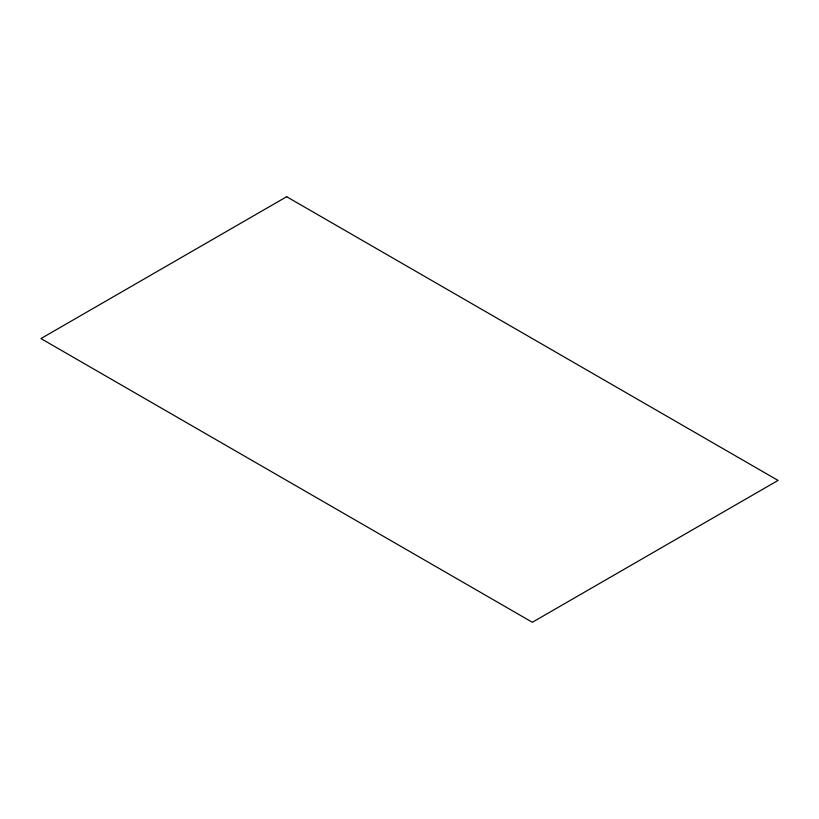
<?xml version="1.0" encoding="UTF-8"?>
<svg xmlns="http://www.w3.org/2000/svg" width="819" height="819" viewBox="0 0 819 819"><rect width="100%" height="100%" fill="white"/><g stroke="black" fill="none" stroke-linecap="round" stroke-linejoin="round"><path stroke-width="1.23" d="M286.65 196.724L40.95 338.575L532.35 622.276L778.05 480.425L286.65 196.724"/></g></svg>
